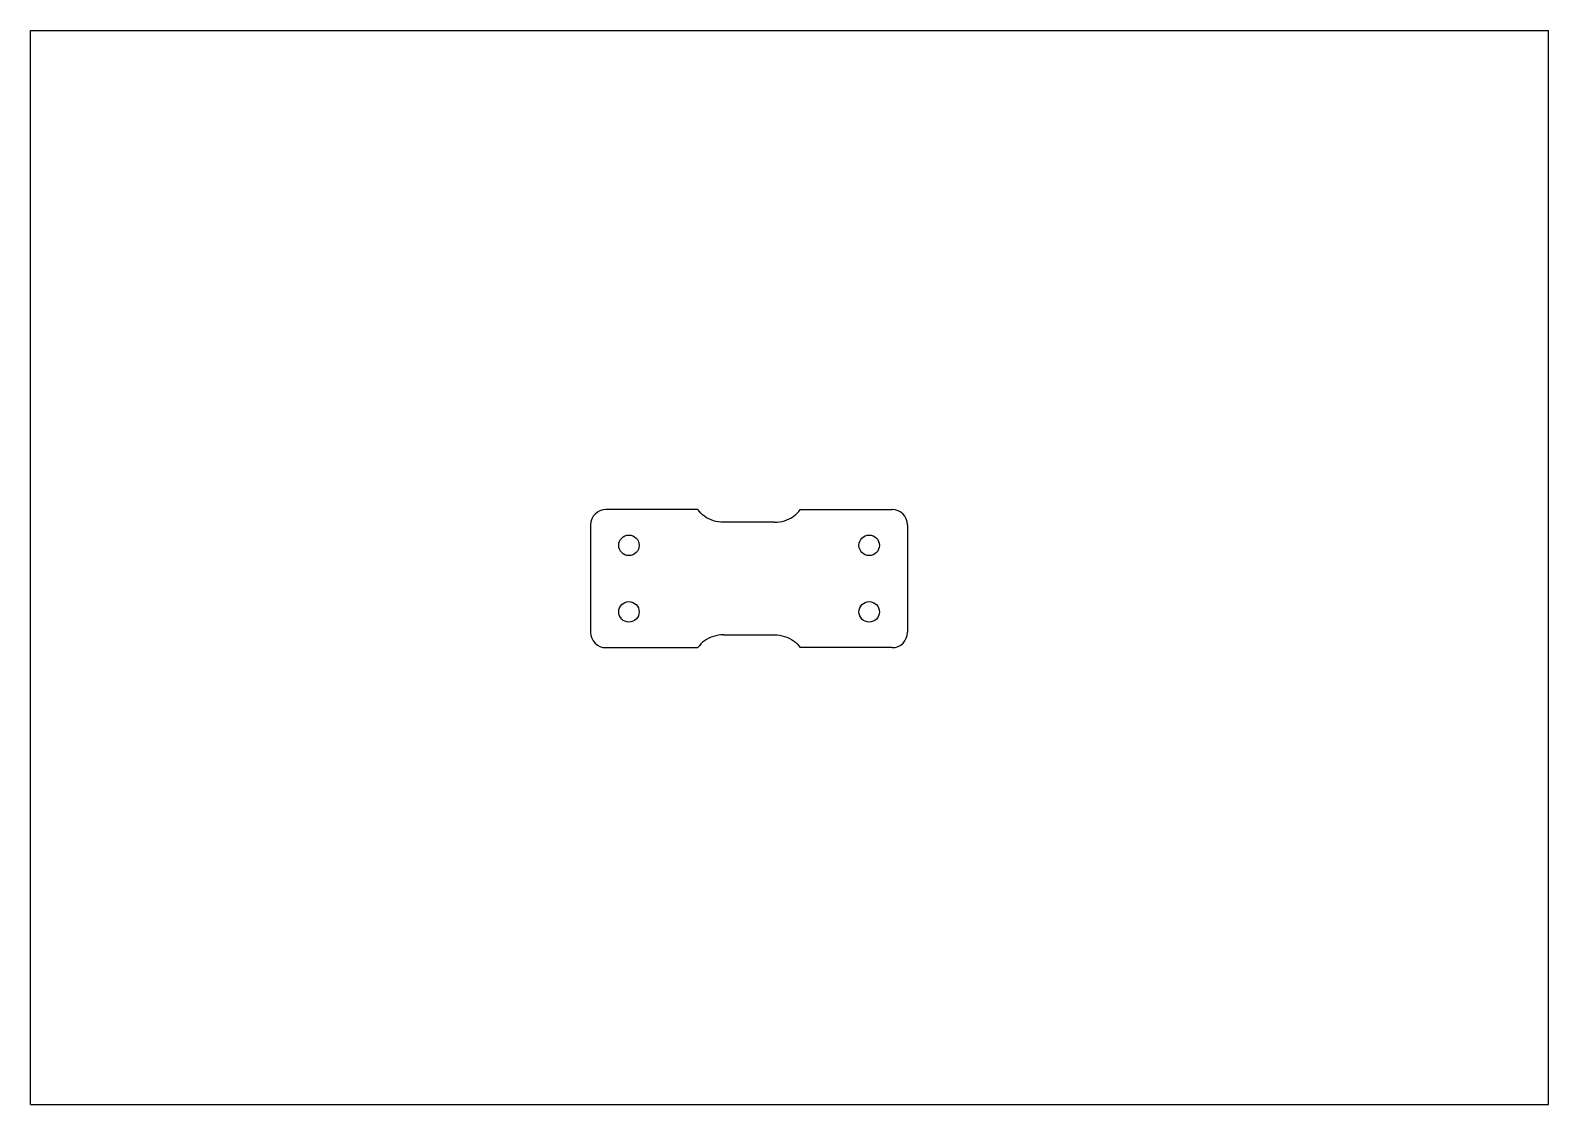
# Model space of a CAD drawing. Header units: millimetres. Extents: x 0 to 297, y 0 to 210.
import ezdxf

# ---------------------------------------------------------------- set-up
doc = ezdxf.new("R2010")
doc.units = ezdxf.units.MM
doc.header["$LTSCALE"] = 16.335
doc.layers.get('0').update_dxf_attribs({"linetype": 'CONTINUOUS'})
doc.layers.add('02___PRT_ALL_AXES', color=7, linetype='CONTINUOUS')

msp = doc.modelspace()

# ---------------------------------------------------------------- linework, layer by layer
at = {"color": 7, "linetype": 'CONTINUOUS'}
for p, q in [((0, 0), (0, 210)), ((0, 210), (297, 210)), ((297, 0), (297, 210)), ((130.59, 116.33), (112.59, 116.33)), ((150.59, 116.33), (168.59, 116.33)), ((109.59, 113.33), (109.59, 92.33)), ((145.59, 113.83), (135.59, 113.83)), ((171.59, 113.33), (171.59, 92.33)), ((112.59, 89.33), (130.59, 89.33)), ((135.59, 91.83), (145.59, 91.83)), ((168.59, 89.33), (150.59, 89.33)), ((0, 0), (297, 0))]:
    msp.add_line(p, q, dxfattribs=at)
for centre, start, end in [((112.59, 113.33), 90, 180), ((168.59, 113.33), 0, 90), ((112.59, 92.33), 180, 270), ((168.59, 92.33), 270, 360)]:
    msp.add_arc(centre, 3, start, end, dxfattribs=at)
for points in [[(135.59, 113.83), (134.28, 113.83), (132.3, 114.46), (130.93, 115.79), (130.59, 116.33)], [(145.59, 113.83), (146.9, 113.83), (148.88, 114.46), (150.25, 115.79), (150.59, 116.33)], [(135.59, 91.83), (134.28, 91.83), (132.3, 91.2), (130.93, 89.87), (130.59, 89.33)], [(145.59, 91.83), (146.9, 91.83), (148.88, 91.2), (150.25, 89.87), (150.59, 89.33)]]:
    msp.add_open_spline(points, degree=3, knots=[0, 0, 0, 0, 0.677874, 1, 1, 1, 1], dxfattribs=at)
at = {"layer": '02___PRT_ALL_AXES', "color": 7, "linetype": 'CONTINUOUS'}
for centre in [(117.09, 109.33), (164.09, 109.33), (117.09, 96.33), (164.09, 96.33)]:
    msp.add_circle(centre, 2, dxfattribs=at)

doc.saveas('drawing.dxf')
